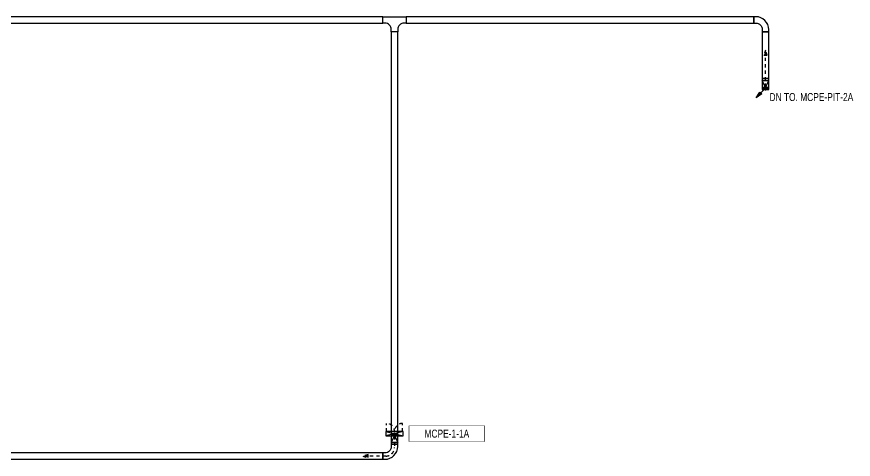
# Model space of a CAD drawing. Header units: millimetres. Extents: x 88028 to 500787, y -530175 to 1035835.
# Drawn here: x 136953 to 176147, y -229718 to -208995 of the extents above; entities that cross this region are included whole.
import ezdxf
from ezdxf.enums import TextEntityAlignment as Align

# ---------------------------------------------------------------- set-up
doc = ezdxf.new("R2010")
doc.units = ezdxf.units.MM
doc.header["$LTSCALE"] = 150
doc.linetypes.add('CONTINOUS', pattern=[0])
doc.linetypes.add('D1', pattern=[3, 1, -1, 1])
for name, color, linetype in [('------01 Motor Control Panel or Center', 4, 'Continuous'), ('-----00 LV_CABLE', 2, 'Continuous'), ('-----26 Electrical Cable Tray', 200, 'Continuous'), ('-----30 Text', 2, 'Continuous')]:
    doc.layers.add(name, color=color, linetype=linetype)
doc.styles.add('ELEC', font='')
doc.styles.add('LGR', font='LGSmHaTR.ttf')
doc.styles.get("Standard").update_dxf_attribs({"font": ''})
doc.styles.get('ELEC').set_extended_font_data('Dotum')
doc.styles.get('Standard').set_extended_font_data('Dotum')

# ---------------------------------------------------------------- blocks, each defined once
blk = doc.blocks.new('*U38')
at = {"color": 0}
blk.add_lwpolyline([(0, 0), (-100, 0, -0.414214), (-400, 300), (-400, 400), (-700, 400), (-700, 300, 0.414214), (-100, -300), (0, -300)], format="xyb", close=True, dxfattribs=at)
blk.add_text('W:300(ELBOW 90)', height=10, dxfattribs=at).set_placement((-5, -290), align=Align.MIDDLE_RIGHT)
blk = doc.blocks.new('TRAY(VERT)')
at = {"color": 0}
for p, q in [((0, 400), (0, 500)), ((0, 500), (300, 500)), ((0, 0), (0, 400)), ((300, 500), (300, 400)), ((300, 400), (300, 0)), ((300, 0), (0, 0))]:
    blk.add_line(p, q, dxfattribs=at)
at = {"color": 8}
for p, q in [((150, 100), (0, 400)), ((0, 400), (300, 400)), ((150, 100), (300, 400)), ((0, 100), (300, 0)), ((0, 0), (300, 100)), ((300, 100), (0, 100))]:
    blk.add_line(p, q, dxfattribs=at)
blk = doc.blocks.new('*U29')
at = {"color": 0}
blk.add_lwpolyline([(-1100, 0), (-1000, 0, 0.414214), (-700, 300), (-700, 400), (-400, 400), (-400, 300, 0.414214), (-100, 0), (0, 0), (0, -300), (-1100, -300)], format="xyb", close=True, dxfattribs=at)
at = {"color": 0, "style": 'LGR'}
blk.add_text('W:300(TEE)', height=10, dxfattribs=at).set_placement((-550, -265), align=Align.MIDDLE)
blk = doc.blocks.new('MCP_EQUIPMENT-2')
for p, q in [((200, 400), (0, -400)), ((200, -400), (0, 400))]:
    blk.add_line(p, q)
at = {"color": 1, "linetype": 'D1'}
for p, q in [((200, 380), (580, 380)), ((200, -380), (580, -380))]:
    blk.add_line(p, q, dxfattribs=at)
blk.add_lwpolyline([(200, 400), (0, 400), (0, -400), (200, -400)], close=True)
for centre, start, end in [((200, 380), 270, 0), ((200, -380), 0, 90)]:
    blk.add_arc(centre, 380, start, end, dxfattribs=at)
blk = doc.blocks.new('*U27')
at = {"color": 0}
blk.add_lwpolyline([(0, 0), (-100, 0, -0.414214), (-400, 300), (-400, 400), (-700, 400), (-700, 300, 0.414214), (-100, -300), (0, -300)], format="xyb", close=True, dxfattribs=at)
blk.add_text('W:300(ELBOW 90)', height=10, dxfattribs=at).set_placement((-5, -290), align=Align.MIDDLE_RIGHT)
blk = doc.blocks.new('22')
at = {"linetype": 'D1'}
h = blk.add_hatch(color=0, dxfattribs=at)
h.dxf.hatch_style = 1
h.paths.add_polyline_path([(0, 0), (-241, 75), (-241, -75)])
at = {"color": 0, "linetype": 'D1'}
blk.add_lwpolyline([(-241, -75), (0, 0), (-241, 75)], close=True, dxfattribs=at)
blk = doc.blocks.new('11')
at = {"linetype": 'D1'}
h = blk.add_hatch(color=256, dxfattribs=at)
edge = h.paths.add_edge_path()
edge.add_arc((0, 0), 75, 0, 360)
blk.add_circle((0, 0), 75, dxfattribs=at)
for p in [(-75, 0), (0, 75), (75, 0), (0, -75)]:
    blk.add_point(p, dxfattribs=at)
blk = doc.blocks.new('O01')
blk.add_hatch(color=256).paths.add_polyline_path([(-149, -218), (-218, -149), (-368, -368)])
blk.add_line((-46, -46), (-184, -184))
blk.add_lwpolyline([(-368, -368), (-149, -218), (-218, -149), (-368, -368)])
blk.add_circle((0, 0), 65)
for p in [(-65, 0), (-65, 0), (0, 65), (0, 65), (65, 0), (65, 0), (0, -65), (0, -65)]:
    blk.add_point(p)

msp = doc.modelspace()

# ---------------------------------------------------------------- linework, layer by layer
at = {"layer": '------01 Motor Control Panel or Center', "linetype": 'CONTINOUS'}
msp.add_lwpolyline([(158857, -228148), (158857, -228888), (155354, -228888), (155354, -228148)], close=True, dxfattribs=at)
at = {"layer": '-----00 LV_CABLE', "linetype": 'D1'}
msp.add_lwpolyline([(172034, -212267), (172034, -210799)], dxfattribs=at)
msp.add_lwpolyline([(154654, -228643), (154654, -229168, -0.414214), (154254, -229568), (153410, -229568)], format="xyb", dxfattribs=at)
at = {"layer": '-----26 Electrical Cable Tray'}
for points in [[(129586, -209295), (154104, -209295), (154104, -208995), (129586, -208995)], [(155204, -209295), (171484, -209295), (171484, -208995), (155204, -208995)], [(154504, -229018), (154804, -229018), (154804, -209695), (154504, -209695)], [(171884, -211895), (172184, -211895), (172184, -209695), (171884, -209695)], [(114854, -229418), (114854, -229718), (154104, -229718), (154104, -229418)]]:
    msp.add_lwpolyline(points, close=True, dxfattribs=at)

# ---------------------------------------------------------------- block references
at = {"layer": '------01 Motor Control Panel or Center', "rotation": 89.99999999999999}
msp.add_blockref('MCP_EQUIPMENT-2', (154654, -228618), dxfattribs=at)
msp.add_blockref('MCP_EQUIPMENT-2', (154654, -228618), dxfattribs=at)
at = {"layer": '-----00 LV_CABLE', "linetype": 'D1'}
for p, rotation in [((172034, -210558), 90), ((153170, -229568), 180)]:
    msp.add_blockref('22', p, dxfattribs=dict(at, rotation=rotation))
at = {"layer": '-----00 LV_CABLE', "linetype": 'D1', "xscale": -1.2, "yscale": 1.2, "zscale": 1.2, "rotation": 270}
msp.add_blockref('O01', (172034, -212345), dxfattribs=at)
at = {"layer": '-----00 LV_CABLE', "linetype": 'D1'}
msp.add_blockref('11', (154654, -228568), dxfattribs=at)
at = {"layer": '-----26 Electrical Cable Tray'}
for name, p, rotation in [('*U29', (154104, -209295), 180), ('*U38', (171484, -209295), 180), ('*U27', (154504, -229018), 89.99999999999999)]:
    msp.add_blockref(name, p, dxfattribs=dict(at, rotation=rotation))
at = {"layer": '-----26 Electrical Cable Tray', "xscale": -1}
msp.add_blockref('TRAY(VERT)', (172184, -212395), dxfattribs=at)
msp.add_blockref('TRAY(VERT)', (172184, -212395), dxfattribs=at)
at = {"layer": '-----26 Electrical Cable Tray', "xscale": -1, "rotation": 180}
msp.add_blockref('TRAY(VERT)', (154504, -228518), dxfattribs=at)
msp.add_blockref('TRAY(VERT)', (154504, -228518), dxfattribs=at)

# ---------------------------------------------------------------- texts
at = {"layer": '-----30 Text', "style": 'ELEC', "width": 0.8}
msp.add_text('DN TO. MCPE-PIT-2A', height=375, dxfattribs=at).set_placement((174185, -212755), align=Align.MIDDLE)

# ---------------------------------------------------------------- next in the draw order: wipeouts: each hides what was drawn before it
at = {"color": 1}
msp.add_wipeout([(155354, -228148), (158857, -228148), (158857, -228888), (155354, -228888)], dxfattribs=at).dxf.layer = '------01 Motor Control Panel or Center'

# ---------------------------------------------------------------- next in the draw order: linework, layer by layer
at = {"layer": '------01 Motor Control Panel or Center', "linetype": 'CONTINOUS'}
msp.add_lwpolyline([(158857, -228148), (158857, -228888), (155354, -228888), (155354, -228148)], close=True, dxfattribs=at)

# ---------------------------------------------------------------- next in the draw order: wipeouts: each hides what was drawn before it
at = {"color": 1}
msp.add_wipeout([(155354, -228148), (158857, -228148), (158857, -228888), (155354, -228888)], dxfattribs=at).dxf.layer = '------01 Motor Control Panel or Center'

# ---------------------------------------------------------------- next in the draw order: texts
at = {"layer": '------01 Motor Control Panel or Center', "linetype": 'CONTINOUS', "style": 'ELEC', "width": 0.8}
msp.add_text('MCPE-1-1A', height=375, dxfattribs=at).set_placement((157105, -228518), align=Align.MIDDLE)
msp.add_text('MCPE-1-1A', height=375, dxfattribs=at).set_placement((157105, -228518), align=Align.MIDDLE)

doc.saveas('drawing.dxf')
